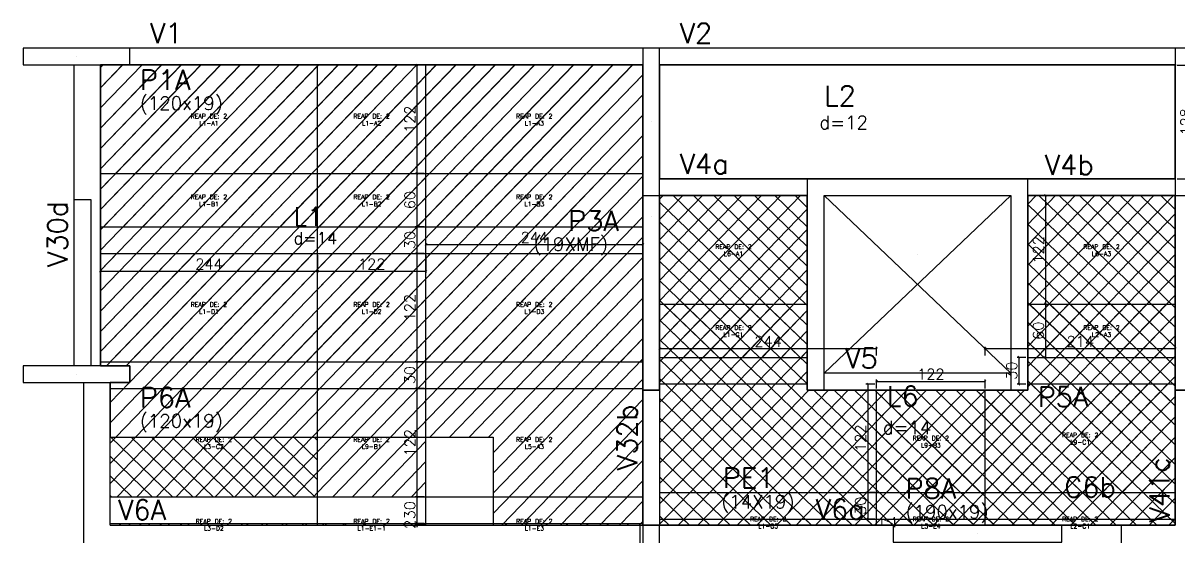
# Model space of a CAD drawing. Extents: x -40810 to 33675, y -2018 to 21213.
# Drawn here: x 17748 to 19049, y 15362 to 15941 of the extents above; entities that cross this region are included whole.
import ezdxf
from ezdxf.enums import TextEntityAlignment as Align

# ---------------------------------------------------------------- set-up
doc = ezdxf.new("R2010")
doc.units = 0
doc.layers.get('0').update_dxf_attribs({"color": 1, "lineweight": 9})
for name, color, linetype in [('1', 5, 'Continuous'), ('10', 7, 'Continuous'), ('12', 3, 'Continuous'), ('13', 7, 'Continuous'), ('19', 5, 'Continuous'), ('242', 3, 'Continuous'), ('3', 2, 'Continuous'), ('30', 15, 'Continuous'), ('4', 2, 'Continuous'), ('8', 5, 'Continuous'), ('9', 3, 'Continuous'), ('NOMENCLATURA', 7, 'Continuous'), ('P-NOTAS', 7, 'Continuous'), ('Painéis', 255, 'Continuous')]:
    doc.layers.add(name, color=color, linetype=linetype)
doc.layers.add('REAPROVEITAMENTO', color=251, linetype='Continuous', lineweight=9)
doc.styles.add('Romans', font='romans.shx', dxfattribs={"height": 12})
doc.styles.get("Standard").update_dxf_attribs({"font": 'romans.shx', "width": 0.8})
doc.styles.add('standart', font='txt.shx')
doc.dimstyles.new('cotas', dxfattribs={"dimtxt": 9, "dimasz": 2, "dimexe": 2, "dimexo": 2, "dimgap": 2, "dimtad": 1, "dimdec": 1, "dimzin": 12, "dimdsep": 46, "dimtxsty": 'Romans', "dimblk": 'OBLIQUE', "dimcen": 9, "dimclrd": 4, "dimclre": 4, "dimclrt": 240, "dimaunit": 1, "dimadec": 8, "dimazin": 3, "dimtfac": 1, "dimtdec": 1, "dimtix": 1, "dimtmove": 0, "dimatfit": 2, "dimldrblk": 'OBLIQUE', "dimfxl": 1, "dimtolj": 1, "dimtzin": 0, "dimlwd": -1, "dimlwe": -1, "dimarcsym": 0})
pattern_1 = [(46, (-222.171, -201.545), (-11.419519, 11.027702), [])]
pattern_2 = [(46, (-222.171, -201.545), (-11.419519, 11.027702), []), (136, (-222.171, -201.545), (-11.027702, -11.419519), [])]

# ---------------------------------------------------------------- blocks, each defined once
blk = doc.blocks.new('_Oblique')
at = {"color": 0, "linetype": 'ByBlock', "lineweight": -2}
blk.add_line((-0.5, -0.5), (0.5, 0.5), dxfattribs=at)
blk = doc.blocks.new('*D3995')
at = {"layer": 'Defpoints', "color": 0, "linetype": 'Continuous', "ltscale": 30, "transparency": 16777216}
for p in [(17834.7, 15682.2), (18078.7, 15682.2), (18078.7, 15662.2)]:
    blk.add_point(p, dxfattribs=at)
at = {"layer": 'P-NOTAS', "color": 4, "linetype": 'Continuous', "ltscale": 30, "transparency": 16777216}
for p, q in [((17834.7, 15680.2), (17834.7, 15660.2)), ((18078.7, 15680.2), (18078.7, 15660.2)), ((17834.7, 15662.2), (18078.7, 15662.2))]:
    blk.add_line(p, q, dxfattribs=at)
at = {"layer": 'P-NOTAS', "color": 4, "linetype": 'Continuous', "ltscale": 30, "transparency": 16777216, "xscale": 2, "yscale": 2, "zscale": 2, "rotation": 180}
blk.add_blockref('_Oblique', (17834.7, 15662.2), dxfattribs=at)
at = {"layer": 'P-NOTAS', "color": 4, "linetype": 'Continuous', "ltscale": 30, "transparency": 16777216, "xscale": 2, "yscale": 2, "zscale": 2}
blk.add_blockref('_Oblique', (18078.7, 15662.2), dxfattribs=at)
at = {"layer": 'P-NOTAS', "color": 240, "linetype": 'Continuous', "ltscale": 30, "transparency": 16777216, "insert": (17956.7, 15670.2), "char_height": 12, "attachment_point": 5, "style": 'Romans'}
blk.add_mtext('\\A1;244', dxfattribs=at)
blk = doc.blocks.new('*D3996')
at = {"layer": 'Defpoints', "color": 0, "linetype": 'Continuous', "ltscale": 30, "transparency": 16777216}
for p in [(18078.7, 15682.2), (18200.7, 15682.2), (18200.7, 15662.2)]:
    blk.add_point(p, dxfattribs=at)
at = {"layer": 'P-NOTAS', "color": 4, "linetype": 'Continuous', "ltscale": 30, "transparency": 16777216}
for p, q in [((18078.7, 15680.2), (18078.7, 15660.2)), ((18200.7, 15680.2), (18200.7, 15660.2)), ((18078.7, 15662.2), (18200.7, 15662.2))]:
    blk.add_line(p, q, dxfattribs=at)
at = {"layer": 'P-NOTAS', "color": 4, "linetype": 'Continuous', "ltscale": 30, "transparency": 16777216, "xscale": 2, "yscale": 2, "zscale": 2, "rotation": 180}
blk.add_blockref('_Oblique', (18078.7, 15662.2), dxfattribs=at)
at = {"layer": 'P-NOTAS', "color": 4, "linetype": 'Continuous', "ltscale": 30, "transparency": 16777216, "xscale": 2, "yscale": 2, "zscale": 2}
blk.add_blockref('_Oblique', (18200.7, 15662.2), dxfattribs=at)
at = {"layer": 'P-NOTAS', "color": 240, "linetype": 'Continuous', "ltscale": 30, "transparency": 16777216, "insert": (18139.7, 15670.2), "char_height": 12, "attachment_point": 5, "style": 'Romans'}
blk.add_mtext('\\A1;122', dxfattribs=at)
blk = doc.blocks.new('*D3997')
at = {"layer": 'Defpoints', "color": 0, "linetype": 'Continuous', "ltscale": 30, "transparency": 16777216}
for p in [(18444.7, 15692.2), (18200.7, 15682.2), (18444.7, 15682.2)]:
    blk.add_point(p, dxfattribs=at)
at = {"layer": 'P-NOTAS', "color": 4, "linetype": 'Continuous', "ltscale": 30, "transparency": 16777216}
for p, q in [((18200.7, 15684.2), (18200.7, 15694.2)), ((18200.7, 15692.2), (18444.7, 15692.2)), ((18444.7, 15684.2), (18444.7, 15694.2))]:
    blk.add_line(p, q, dxfattribs=at)
at = {"layer": 'P-NOTAS', "color": 4, "linetype": 'Continuous', "ltscale": 30, "transparency": 16777216, "xscale": 2, "yscale": 2, "zscale": 2, "rotation": 180}
blk.add_blockref('_Oblique', (18200.7, 15692.2), dxfattribs=at)
at = {"layer": 'P-NOTAS', "color": 4, "linetype": 'Continuous', "ltscale": 30, "transparency": 16777216, "xscale": 2, "yscale": 2, "zscale": 2}
blk.add_blockref('_Oblique', (18444.7, 15692.2), dxfattribs=at)
at = {"layer": 'P-NOTAS', "color": 240, "linetype": 'Continuous', "ltscale": 30, "transparency": 16777216, "insert": (18322.7, 15700.2), "char_height": 12, "attachment_point": 5, "style": 'Romans'}
blk.add_mtext('\\A1;244', dxfattribs=at)
blk = doc.blocks.new('*D3998')
at = {"layer": 'Defpoints', "color": 0, "linetype": 'Continuous', "ltscale": 30, "transparency": 16777216}
for p in [(18200.6, 15894.2), (18190.6, 15772.2), (18200.6, 15772.2)]:
    blk.add_point(p, dxfattribs=at)
at = {"layer": 'P-NOTAS', "color": 4, "linetype": 'Continuous', "ltscale": 30, "transparency": 16777216}
for p, q in [((18198.6, 15894.2), (18188.6, 15894.2)), ((18190.6, 15894.2), (18190.6, 15772.2)), ((18198.6, 15772.2), (18188.6, 15772.2))]:
    blk.add_line(p, q, dxfattribs=at)
at = {"layer": 'P-NOTAS', "color": 4, "linetype": 'Continuous', "ltscale": 30, "transparency": 16777216, "xscale": 2, "yscale": 2, "zscale": 2}
for p, rotation in [((18190.6, 15894.2), 90), ((18190.6, 15772.2), 270)]:
    blk.add_blockref('_Oblique', p, dxfattribs=dict(at, rotation=rotation))
at = {"layer": 'P-NOTAS', "color": 240, "linetype": 'Continuous', "ltscale": 30, "transparency": 16777216, "insert": (18182.6, 15833.2), "char_height": 12, "attachment_point": 5, "rotation": 90, "style": 'Romans'}
blk.add_mtext('\\A1;122', dxfattribs=at)
blk = doc.blocks.new('*D3999')
at = {"layer": 'Defpoints', "color": 0, "linetype": 'Continuous', "ltscale": 30, "transparency": 16777216}
for p in [(18200.6, 15772.2), (18190.6, 15712.2), (18200.6, 15712.2)]:
    blk.add_point(p, dxfattribs=at)
at = {"layer": 'P-NOTAS', "color": 4, "linetype": 'Continuous', "ltscale": 30, "transparency": 16777216}
for p, q in [((18198.6, 15772.2), (18188.6, 15772.2)), ((18190.6, 15772.2), (18190.6, 15712.2)), ((18198.6, 15712.2), (18188.6, 15712.2))]:
    blk.add_line(p, q, dxfattribs=at)
at = {"layer": 'P-NOTAS', "color": 4, "linetype": 'Continuous', "ltscale": 30, "transparency": 16777216, "xscale": 2, "yscale": 2, "zscale": 2}
for p, rotation in [((18190.6, 15772.2), 90), ((18190.6, 15712.2), 270)]:
    blk.add_blockref('_Oblique', p, dxfattribs=dict(at, rotation=rotation))
at = {"layer": 'P-NOTAS', "color": 240, "linetype": 'Continuous', "ltscale": 30, "transparency": 16777216, "insert": (18182.6, 15742.2), "char_height": 12, "attachment_point": 5, "rotation": 90, "style": 'Romans'}
blk.add_mtext('\\A1;60', dxfattribs=at)
blk = doc.blocks.new('*D4000')
at = {"layer": 'Defpoints', "color": 0, "linetype": 'Continuous', "ltscale": 30, "transparency": 16777216}
for p in [(18200.6, 15712.2), (18190.6, 15682.2), (18200.6, 15682.2)]:
    blk.add_point(p, dxfattribs=at)
at = {"layer": 'P-NOTAS', "color": 4, "linetype": 'Continuous', "ltscale": 30, "transparency": 16777216}
for p, q in [((18198.6, 15712.2), (18188.6, 15712.2)), ((18190.6, 15712.2), (18190.6, 15682.2)), ((18198.6, 15682.2), (18188.6, 15682.2))]:
    blk.add_line(p, q, dxfattribs=at)
at = {"layer": 'P-NOTAS', "color": 4, "linetype": 'Continuous', "ltscale": 30, "transparency": 16777216, "xscale": 2, "yscale": 2, "zscale": 2}
for p, rotation in [((18190.6, 15712.2), 90), ((18190.6, 15682.2), 270)]:
    blk.add_blockref('_Oblique', p, dxfattribs=dict(at, rotation=rotation))
at = {"layer": 'P-NOTAS', "color": 240, "linetype": 'Continuous', "ltscale": 30, "transparency": 16777216, "insert": (18182.6, 15697.2), "char_height": 12, "attachment_point": 5, "rotation": 90, "style": 'Romans'}
blk.add_mtext('\\A1;30', dxfattribs=at)
blk = doc.blocks.new('*D4001')
at = {"layer": 'Defpoints', "color": 0, "linetype": 'Continuous', "ltscale": 30, "transparency": 16777216}
for p in [(18200.6, 15682.2), (18190.6, 15560.2), (18200.6, 15560.2)]:
    blk.add_point(p, dxfattribs=at)
at = {"layer": 'P-NOTAS', "color": 4, "linetype": 'Continuous', "ltscale": 30, "transparency": 16777216}
for p, q in [((18198.6, 15682.2), (18188.6, 15682.2)), ((18190.6, 15682.2), (18190.6, 15560.2)), ((18198.6, 15560.2), (18188.6, 15560.2))]:
    blk.add_line(p, q, dxfattribs=at)
at = {"layer": 'P-NOTAS', "color": 4, "linetype": 'Continuous', "ltscale": 30, "transparency": 16777216, "xscale": 2, "yscale": 2, "zscale": 2}
for p, rotation in [((18190.6, 15682.2), 90), ((18190.6, 15560.2), 270)]:
    blk.add_blockref('_Oblique', p, dxfattribs=dict(at, rotation=rotation))
at = {"layer": 'P-NOTAS', "color": 240, "linetype": 'Continuous', "ltscale": 30, "transparency": 16777216, "insert": (18182.6, 15621.2), "char_height": 12, "attachment_point": 5, "rotation": 90, "style": 'Romans'}
blk.add_mtext('\\A1;122', dxfattribs=at)
blk = doc.blocks.new('*D4002')
at = {"layer": 'Defpoints', "color": 0, "linetype": 'Continuous', "ltscale": 30, "transparency": 16777216}
for p in [(18200.6, 15560.2), (18190.6, 15530.2), (18200.6, 15530.2)]:
    blk.add_point(p, dxfattribs=at)
at = {"layer": 'P-NOTAS', "color": 4, "linetype": 'Continuous', "ltscale": 30, "transparency": 16777216}
for p, q in [((18198.6, 15560.2), (18188.6, 15560.2)), ((18190.6, 15560.2), (18190.6, 15530.2)), ((18198.6, 15530.2), (18188.6, 15530.2))]:
    blk.add_line(p, q, dxfattribs=at)
at = {"layer": 'P-NOTAS', "color": 4, "linetype": 'Continuous', "ltscale": 30, "transparency": 16777216, "xscale": 2, "yscale": 2, "zscale": 2}
for p, rotation in [((18190.6, 15560.2), 90), ((18190.6, 15530.2), 270)]:
    blk.add_blockref('_Oblique', p, dxfattribs=dict(at, rotation=rotation))
at = {"layer": 'P-NOTAS', "color": 240, "linetype": 'Continuous', "ltscale": 30, "transparency": 16777216, "insert": (18182.6, 15545.2), "char_height": 12, "attachment_point": 5, "rotation": 90, "style": 'Romans'}
blk.add_mtext('\\A1;30', dxfattribs=at)
blk = doc.blocks.new('*D4003')
at = {"layer": 'Defpoints', "color": 0, "linetype": 'Continuous', "ltscale": 30, "transparency": 16777216}
for p in [(18200.6, 15530.2), (18190.6, 15408.2), (18200.6, 15408.2)]:
    blk.add_point(p, dxfattribs=at)
at = {"layer": 'P-NOTAS', "color": 4, "linetype": 'Continuous', "ltscale": 30, "transparency": 16777216}
for p, q in [((18198.6, 15530.2), (18188.6, 15530.2)), ((18190.6, 15530.2), (18190.6, 15408.2)), ((18198.6, 15408.2), (18188.6, 15408.2))]:
    blk.add_line(p, q, dxfattribs=at)
at = {"layer": 'P-NOTAS', "color": 4, "linetype": 'Continuous', "ltscale": 30, "transparency": 16777216, "xscale": 2, "yscale": 2, "zscale": 2}
for p, rotation in [((18190.6, 15530.2), 90), ((18190.6, 15408.2), 270)]:
    blk.add_blockref('_Oblique', p, dxfattribs=dict(at, rotation=rotation))
at = {"layer": 'P-NOTAS', "color": 240, "linetype": 'Continuous', "ltscale": 30, "transparency": 16777216, "insert": (18182.6, 15469.2), "char_height": 12, "attachment_point": 5, "rotation": 90, "style": 'Romans'}
blk.add_mtext('\\A1;122', dxfattribs=at)
blk = doc.blocks.new('*D4004')
at = {"layer": 'Defpoints', "color": 0, "linetype": 'Continuous', "ltscale": 30, "transparency": 16777216}
for p in [(18200.6, 15408.2), (18190.6, 15378.2), (18200.6, 15378.2)]:
    blk.add_point(p, dxfattribs=at)
at = {"layer": 'P-NOTAS', "color": 4, "linetype": 'Continuous', "ltscale": 30, "transparency": 16777216}
for p, q in [((18198.6, 15408.2), (18188.6, 15408.2)), ((18190.6, 15408.2), (18190.6, 15378.2)), ((18198.6, 15378.2), (18188.6, 15378.2))]:
    blk.add_line(p, q, dxfattribs=at)
at = {"layer": 'P-NOTAS', "color": 4, "linetype": 'Continuous', "ltscale": 30, "transparency": 16777216, "xscale": 2, "yscale": 2, "zscale": 2}
for p, rotation in [((18190.6, 15408.2), 90), ((18190.6, 15378.2), 270)]:
    blk.add_blockref('_Oblique', p, dxfattribs=dict(at, rotation=rotation))
at = {"layer": 'P-NOTAS', "color": 240, "linetype": 'Continuous', "ltscale": 30, "transparency": 16777216, "insert": (18182.6, 15393.2), "char_height": 12, "attachment_point": 5, "rotation": 90, "style": 'Romans'}
blk.add_mtext('\\A1;30', dxfattribs=at)
blk = doc.blocks.new('*D4005')
at = {"layer": 'Defpoints', "color": 0, "linetype": 'Continuous', "ltscale": 30, "transparency": 16777216}
for p in [(18190.6, 15376.2), (18200.6, 15378.2), (18200.6, 15376.2)]:
    blk.add_point(p, dxfattribs=at)
at = {"layer": 'P-NOTAS', "color": 4, "linetype": 'Continuous', "ltscale": 30, "transparency": 16777216}
for p, q in [((18190.6, 15378.2), (18190.6, 15380.2)), ((18198.6, 15378.2), (18188.6, 15378.2)), ((18198.6, 15376.2), (18188.6, 15376.2)), ((18190.6, 15378.2), (18190.6, 15376.2)), ((18190.6, 15376.2), (18190.6, 15374.2))]:
    blk.add_line(p, q, dxfattribs=at)
at = {"layer": 'P-NOTAS', "color": 4, "linetype": 'Continuous', "ltscale": 30, "transparency": 16777216, "xscale": 2, "yscale": 2, "zscale": 2}
for p, rotation in [((18190.6, 15378.2), 270), ((18190.6, 15376.2), 90)]:
    blk.add_blockref('_Oblique', p, dxfattribs=dict(at, rotation=rotation))
at = {"layer": 'P-NOTAS', "color": 240, "linetype": 'Continuous', "ltscale": 30, "transparency": 16777216, "insert": (18182.6, 15377.2), "char_height": 12, "attachment_point": 5, "rotation": 90, "style": 'Romans'}
blk.add_mtext('\\A1;2', dxfattribs=at)
blk = doc.blocks.new('*D4006')
at = {"layer": 'Defpoints', "color": 0, "linetype": 'Continuous', "ltscale": 30, "transparency": 16777216}
for p in [(19043.6, 15894.2), (19043.6, 15766.2), (19063.6, 15766.2)]:
    blk.add_point(p, dxfattribs=at)
at = {"layer": 'P-NOTAS', "color": 4, "linetype": 'Continuous', "ltscale": 30, "transparency": 16777216}
for p, q in [((19045.6, 15894.2), (19065.6, 15894.2)), ((19063.6, 15894.2), (19063.6, 15766.2)), ((19045.6, 15766.2), (19065.6, 15766.2))]:
    blk.add_line(p, q, dxfattribs=at)
at = {"layer": 'P-NOTAS', "color": 4, "linetype": 'Continuous', "ltscale": 30, "transparency": 16777216, "xscale": 2, "yscale": 2, "zscale": 2}
for p, rotation in [((19063.6, 15894.2), 90), ((19063.6, 15766.2), 270)]:
    blk.add_blockref('_Oblique', p, dxfattribs=dict(at, rotation=rotation))
at = {"layer": 'P-NOTAS', "color": 240, "linetype": 'Continuous', "ltscale": 30, "transparency": 16777216, "insert": (19055.6, 15830.2), "char_height": 12, "attachment_point": 5, "rotation": 90, "style": 'Romans'}
blk.add_mtext('\\A1;128', dxfattribs=at)
blk = doc.blocks.new('*D4007')
at = {"layer": 'Defpoints', "color": 0, "linetype": 'Continuous', "ltscale": 30, "transparency": 16777216}
for p in [(18707.7, 15575.2), (18463.7, 15565.2), (18707.7, 15565.2)]:
    blk.add_point(p, dxfattribs=at)
at = {"layer": 'P-NOTAS', "color": 4, "linetype": 'Continuous', "ltscale": 30, "transparency": 16777216}
for p, q in [((18463.7, 15567.2), (18463.7, 15577.2)), ((18463.7, 15575.2), (18707.7, 15575.2)), ((18707.7, 15567.2), (18707.7, 15577.2))]:
    blk.add_line(p, q, dxfattribs=at)
at = {"layer": 'P-NOTAS', "color": 4, "linetype": 'Continuous', "ltscale": 30, "transparency": 16777216, "xscale": 2, "yscale": 2, "zscale": 2, "rotation": 180}
blk.add_blockref('_Oblique', (18463.7, 15575.2), dxfattribs=at)
at = {"layer": 'P-NOTAS', "color": 4, "linetype": 'Continuous', "ltscale": 30, "transparency": 16777216, "xscale": 2, "yscale": 2, "zscale": 2}
blk.add_blockref('_Oblique', (18707.7, 15575.2), dxfattribs=at)
at = {"layer": 'P-NOTAS', "color": 240, "linetype": 'Continuous', "ltscale": 30, "transparency": 16777216, "insert": (18585.7, 15583.2), "char_height": 12, "attachment_point": 5, "style": 'Romans'}
blk.add_mtext('\\A1;244', dxfattribs=at)
blk = doc.blocks.new('*D4008')
at = {"layer": 'Defpoints', "color": 0, "linetype": 'Continuous', "ltscale": 30, "transparency": 16777216}
for p in [(18829.7, 15538.2), (18707.7, 15528.2), (18829.7, 15528.2)]:
    blk.add_point(p, dxfattribs=at)
at = {"layer": 'P-NOTAS', "color": 4, "linetype": 'Continuous', "ltscale": 30, "transparency": 16777216}
for p, q in [((18707.7, 15530.2), (18707.7, 15540.2)), ((18707.7, 15538.2), (18829.7, 15538.2)), ((18829.7, 15530.2), (18829.7, 15540.2))]:
    blk.add_line(p, q, dxfattribs=at)
at = {"layer": 'P-NOTAS', "color": 4, "linetype": 'Continuous', "ltscale": 30, "transparency": 16777216, "xscale": 2, "yscale": 2, "zscale": 2, "rotation": 180}
blk.add_blockref('_Oblique', (18707.7, 15538.2), dxfattribs=at)
at = {"layer": 'P-NOTAS', "color": 4, "linetype": 'Continuous', "ltscale": 30, "transparency": 16777216, "xscale": 2, "yscale": 2, "zscale": 2}
blk.add_blockref('_Oblique', (18829.7, 15538.2), dxfattribs=at)
at = {"layer": 'P-NOTAS', "color": 240, "linetype": 'Continuous', "ltscale": 30, "transparency": 16777216, "insert": (18768.7, 15546.2), "char_height": 12, "attachment_point": 5, "style": 'Romans'}
blk.add_mtext('\\A1;122', dxfattribs=at)
blk = doc.blocks.new('*D4009')
at = {"layer": 'Defpoints', "color": 0, "linetype": 'Continuous', "ltscale": 30, "transparency": 16777216}
for p in [(19043.7, 15575.2), (18829.7, 15565.2), (19043.7, 15565.2)]:
    blk.add_point(p, dxfattribs=at)
at = {"layer": 'P-NOTAS', "color": 4, "linetype": 'Continuous', "ltscale": 30, "transparency": 16777216}
for p, q in [((18829.7, 15567.2), (18829.7, 15577.2)), ((18829.7, 15575.2), (19043.7, 15575.2)), ((19043.7, 15567.2), (19043.7, 15577.2))]:
    blk.add_line(p, q, dxfattribs=at)
at = {"layer": 'P-NOTAS', "color": 4, "linetype": 'Continuous', "ltscale": 30, "transparency": 16777216, "xscale": 2, "yscale": 2, "zscale": 2, "rotation": 180}
blk.add_blockref('_Oblique', (18829.7, 15575.2), dxfattribs=at)
at = {"layer": 'P-NOTAS', "color": 4, "linetype": 'Continuous', "ltscale": 30, "transparency": 16777216, "xscale": 2, "yscale": 2, "zscale": 2}
blk.add_blockref('_Oblique', (19043.7, 15575.2), dxfattribs=at)
at = {"layer": 'P-NOTAS', "color": 240, "linetype": 'Continuous', "ltscale": 30, "transparency": 16777216, "insert": (18936.7, 15583.2), "char_height": 12, "attachment_point": 5, "style": 'Romans'}
blk.add_mtext('\\A1;214', dxfattribs=at)
blk = doc.blocks.new('*D4010')
at = {"layer": 'Defpoints', "color": 0, "linetype": 'Continuous', "ltscale": 30, "transparency": 16777216}
for p in [(18877.6, 15747.2), (18877.6, 15625.2), (18897.6, 15625.2)]:
    blk.add_point(p, dxfattribs=at)
at = {"layer": 'P-NOTAS', "color": 4, "linetype": 'Continuous', "ltscale": 30, "transparency": 16777216}
for p, q in [((18879.6, 15747.2), (18899.6, 15747.2)), ((18897.6, 15747.2), (18897.6, 15625.2)), ((18879.6, 15625.2), (18899.6, 15625.2))]:
    blk.add_line(p, q, dxfattribs=at)
at = {"layer": 'P-NOTAS', "color": 4, "linetype": 'Continuous', "ltscale": 30, "transparency": 16777216, "xscale": 2, "yscale": 2, "zscale": 2}
for p, rotation in [((18897.6, 15747.2), 90), ((18897.6, 15625.2), 270)]:
    blk.add_blockref('_Oblique', p, dxfattribs=dict(at, rotation=rotation))
at = {"layer": 'P-NOTAS', "color": 240, "linetype": 'Continuous', "ltscale": 30, "transparency": 16777216, "insert": (18889.6, 15686.2), "char_height": 12, "attachment_point": 5, "rotation": 90, "style": 'Romans'}
blk.add_mtext('\\A1;122', dxfattribs=at)
blk = doc.blocks.new('*D4011')
at = {"layer": 'Defpoints', "color": 0, "linetype": 'Continuous', "ltscale": 30, "transparency": 16777216}
for p in [(18877.6, 15625.2), (18877.6, 15565.2), (18897.6, 15565.2)]:
    blk.add_point(p, dxfattribs=at)
at = {"layer": 'P-NOTAS', "color": 4, "linetype": 'Continuous', "ltscale": 30, "transparency": 16777216}
for p, q in [((18879.6, 15625.2), (18899.6, 15625.2)), ((18897.6, 15625.2), (18897.6, 15565.2)), ((18879.6, 15565.2), (18899.6, 15565.2))]:
    blk.add_line(p, q, dxfattribs=at)
at = {"layer": 'P-NOTAS', "color": 4, "linetype": 'Continuous', "ltscale": 30, "transparency": 16777216, "xscale": 2, "yscale": 2, "zscale": 2}
for p, rotation in [((18897.6, 15625.2), 90), ((18897.6, 15565.2), 270)]:
    blk.add_blockref('_Oblique', p, dxfattribs=dict(at, rotation=rotation))
at = {"layer": 'P-NOTAS', "color": 240, "linetype": 'Continuous', "ltscale": 30, "transparency": 16777216, "insert": (18889.6, 15595.2), "char_height": 12, "attachment_point": 5, "rotation": 90, "style": 'Romans'}
blk.add_mtext('\\A1;60', dxfattribs=at)
blk = doc.blocks.new('*D4012')
at = {"layer": 'Defpoints', "color": 0, "linetype": 'Continuous', "ltscale": 30, "transparency": 16777216}
for p in [(18877.6, 15565.2), (18867.6, 15535.2), (18877.6, 15535.2)]:
    blk.add_point(p, dxfattribs=at)
at = {"layer": 'P-NOTAS', "color": 4, "linetype": 'Continuous', "ltscale": 30, "transparency": 16777216}
for p, q in [((18875.6, 15565.2), (18865.6, 15565.2)), ((18867.6, 15565.2), (18867.6, 15535.2)), ((18875.6, 15535.2), (18865.6, 15535.2))]:
    blk.add_line(p, q, dxfattribs=at)
at = {"layer": 'P-NOTAS', "color": 4, "linetype": 'Continuous', "ltscale": 30, "transparency": 16777216, "xscale": 2, "yscale": 2, "zscale": 2}
for p, rotation in [((18867.6, 15565.2), 90), ((18867.6, 15535.2), 270)]:
    blk.add_blockref('_Oblique', p, dxfattribs=dict(at, rotation=rotation))
at = {"layer": 'P-NOTAS', "color": 240, "linetype": 'Continuous', "ltscale": 30, "transparency": 16777216, "insert": (18859.6, 15550.2), "char_height": 12, "attachment_point": 5, "rotation": 90, "style": 'Romans'}
blk.add_mtext('\\A1;30', dxfattribs=at)
blk = doc.blocks.new('*D4013')
at = {"layer": 'Defpoints', "color": 0, "linetype": 'Continuous', "ltscale": 30, "transparency": 16777216}
for p in [(18707.6, 15535.2), (18697.6, 15413.2), (18707.6, 15413.2)]:
    blk.add_point(p, dxfattribs=at)
at = {"layer": 'P-NOTAS', "color": 4, "linetype": 'Continuous', "ltscale": 30, "transparency": 16777216}
for p, q in [((18705.6, 15535.2), (18695.6, 15535.2)), ((18697.6, 15535.2), (18697.6, 15413.2)), ((18705.6, 15413.2), (18695.6, 15413.2))]:
    blk.add_line(p, q, dxfattribs=at)
at = {"layer": 'P-NOTAS', "color": 4, "linetype": 'Continuous', "ltscale": 30, "transparency": 16777216, "xscale": 2, "yscale": 2, "zscale": 2}
for p, rotation in [((18697.6, 15535.2), 90), ((18697.6, 15413.2), 270)]:
    blk.add_blockref('_Oblique', p, dxfattribs=dict(at, rotation=rotation))
at = {"layer": 'P-NOTAS', "color": 240, "linetype": 'Continuous', "ltscale": 30, "transparency": 16777216, "insert": (18689.6, 15474.2), "char_height": 12, "attachment_point": 5, "rotation": 90, "style": 'Romans'}
blk.add_mtext('\\A1;122', dxfattribs=at)
blk = doc.blocks.new('*D4014')
at = {"layer": 'Defpoints', "color": 0, "linetype": 'Continuous', "ltscale": 30, "transparency": 16777216}
for p in [(18707.6, 15413.2), (18697.6, 15383.2), (18707.6, 15383.2)]:
    blk.add_point(p, dxfattribs=at)
at = {"layer": 'P-NOTAS', "color": 4, "linetype": 'Continuous', "ltscale": 30, "transparency": 16777216}
for p, q in [((18705.6, 15413.2), (18695.6, 15413.2)), ((18697.6, 15413.2), (18697.6, 15383.2)), ((18705.6, 15383.2), (18695.6, 15383.2))]:
    blk.add_line(p, q, dxfattribs=at)
at = {"layer": 'P-NOTAS', "color": 4, "linetype": 'Continuous', "ltscale": 30, "transparency": 16777216, "xscale": 2, "yscale": 2, "zscale": 2}
for p, rotation in [((18697.6, 15413.2), 90), ((18697.6, 15383.2), 270)]:
    blk.add_blockref('_Oblique', p, dxfattribs=dict(at, rotation=rotation))
at = {"layer": 'P-NOTAS', "color": 240, "linetype": 'Continuous', "ltscale": 30, "transparency": 16777216, "insert": (18689.6, 15398.2), "char_height": 12, "attachment_point": 5, "rotation": 90, "style": 'Romans'}
blk.add_mtext('\\A1;30', dxfattribs=at)
blk = doc.blocks.new('*D4015')
at = {"layer": 'Defpoints', "color": 0, "linetype": 'Continuous', "ltscale": 30, "transparency": 16777216}
for p in [(18707.6, 15383.2), (18707.6, 15376.2), (18727.6, 15376.2)]:
    blk.add_point(p, dxfattribs=at)
at = {"layer": 'P-NOTAS', "color": 4, "linetype": 'Continuous', "ltscale": 30, "transparency": 16777216}
for p, q in [((18709.6, 15383.2), (18729.6, 15383.2)), ((18727.6, 15383.2), (18727.6, 15385.2)), ((18727.6, 15383.2), (18727.6, 15376.2)), ((18709.6, 15376.2), (18729.6, 15376.2)), ((18727.6, 15376.2), (18727.6, 15374.2))]:
    blk.add_line(p, q, dxfattribs=at)
at = {"layer": 'P-NOTAS', "color": 4, "linetype": 'Continuous', "ltscale": 30, "transparency": 16777216, "xscale": 2, "yscale": 2, "zscale": 2}
for p, rotation in [((18727.6, 15383.2), 270), ((18727.6, 15376.2), 90)]:
    blk.add_blockref('_Oblique', p, dxfattribs=dict(at, rotation=rotation))
at = {"layer": 'P-NOTAS', "color": 240, "linetype": 'Continuous', "ltscale": 30, "transparency": 16777216, "insert": (18719.6, 15379.7), "char_height": 12, "attachment_point": 5, "rotation": 90, "style": 'Romans'}
blk.add_mtext('\\A1;7', dxfattribs=at)

msp = doc.modelspace()

# ---------------------------------------------------------------- hatches: boundary and pattern name
at = {"layer": 'REAPROVEITAMENTO', "linetype": 'Continuous', "ltscale": 30, "true_color": 0xf8d731, "transparency": 33554687}
h = msp.add_hatch(dxfattribs=at)
h.set_pattern_fill('ANSI31', color=40, scale=5, angle=1)
h.set_pattern_definition(pattern_1)
h.paths.add_polyline_path([(18078.652, 15894.224), (17867.652, 15894.224), (17834.623, 15894.224), (17834.623, 15772.224), (18078.652, 15772.224)])
h.paths.add_polyline_path([(17876.016, 15832.93), (17985.301, 15832.93), (17985.301, 15867.216), (17876.016, 15867.216)], flags=24)
h.paths.add_polyline_path([(17877.533, 15860.519), (17946.641, 15860.519), (17946.641, 15894.269), (17877.533, 15894.269)], flags=9)
h = msp.add_hatch(dxfattribs=at)
h.set_pattern_fill('ANSI31', color=40, scale=5, angle=1)
h.set_pattern_definition(pattern_1)
h.paths.add_polyline_path([(18444.623, 15528.269), (18444.623, 15747.269), (18444.623, 15894.269), (17867.623, 15894.269), (17834.623, 15894.269), (17834.623, 15555.769), (17867.623, 15555.769), (17867.623, 15536.769), (17845.623, 15536.769), (17845.623, 15475.282), (18276.501, 15475.282), (18276.501, 15376.269), (18441.623, 15376.269), (18444.623, 15376.269)])
h.paths.add_polyline_path([(18318.958, 15674.444), (18417.529, 15674.444), (18417.529, 15708.73), (18318.958, 15708.73)], flags=24)
h.paths.add_polyline_path([(17876.016, 15475.43), (17985.301, 15475.43), (17985.301, 15509.716), (17876.016, 15509.716)], flags=24)
h.paths.add_polyline_path([(17877.533, 15503.019), (17946.641, 15503.019), (17946.641, 15536.769), (17877.533, 15536.769)], flags=24)
h.paths.add_polyline_path([(17876.016, 15832.93), (17985.301, 15832.93), (17985.301, 15867.216), (17876.016, 15867.216)], flags=24)
h.paths.add_polyline_path([(17877.533, 15860.519), (17946.641, 15860.519), (17946.641, 15894.269), (17877.533, 15894.269)], flags=9)
h.paths.add_polyline_path([(18359.439, 15702.098), (18428.546, 15702.098), (18428.546, 15735.848), (18359.439, 15735.848)], flags=24)
h.paths.add_polyline_path([(18050.282, 15689.128), (18108.461, 15689.128), (18108.461, 15709.378), (18050.282, 15709.378)], flags=24)
h.paths.add_polyline_path([(18050.478, 15708.148), (18084.978, 15708.148), (18084.978, 15739.648), (18050.478, 15739.648)], flags=24)
h.paths.add_polyline_path([(18443.977, 15433.615), (18443.977, 15523.08), (18410.227, 15523.08), (18410.227, 15433.615)], flags=24)
h = msp.add_hatch(dxfattribs=at)
h.set_pattern_fill('ANSI31', color=40, scale=5, angle=1)
h.set_pattern_definition(pattern_1)
h.paths.add_polyline_path([(18200.652, 15894.224), (18078.652, 15894.224), (18078.652, 15772.224), (18200.652, 15772.224)])
h = msp.add_hatch(dxfattribs=at)
h.set_pattern_fill('ANSI31', color=40, scale=5, angle=1)
h.set_pattern_definition(pattern_1)
h.paths.add_polyline_path([(18444.623, 15894.224), (18200.652, 15894.224), (18200.652, 15772.224), (18444.623, 15772.224)])
h = msp.add_hatch(dxfattribs=at)
h.set_pattern_fill('ANSI31', color=40, scale=5, angle=1)
h.set_pattern_definition(pattern_1)
h.paths.add_polyline_path([(18078.652, 15772.224), (17834.623, 15772.224), (17834.623, 15712.224), (18078.652, 15712.224)])
h = msp.add_hatch(dxfattribs=at)
h.set_pattern_fill('ANSI31', color=40, scale=5, angle=1)
h.set_pattern_definition(pattern_1)
h.paths.add_polyline_path([(18200.652, 15772.224), (18078.652, 15772.224), (18078.652, 15712.224), (18200.652, 15712.224)])
h.paths.add_polyline_path([(18050.478, 15708.148), (18084.978, 15708.148), (18084.978, 15739.648), (18050.478, 15739.648)], flags=9)
h = msp.add_hatch(dxfattribs=at)
h.set_pattern_fill('ANSI31', color=40, scale=5, angle=1)
h.set_pattern_definition(pattern_1)
h.paths.add_polyline_path([(18444.623, 15747.269), (18444.623, 15772.224), (18200.652, 15772.224), (18200.652, 15712.224), (18444.623, 15712.224)])
h = msp.add_hatch(dxfattribs=at)
h.set_pattern_fill('ANSI37', color=40, scale=5, angle=1)
h.set_pattern_definition(pattern_2)
h.paths.add_polyline_path([(18629.623, 15747.269), (18463.623, 15747.269), (18463.623, 15528.269), (18463.623, 15376.269), (18525.122, 15376.269), (18726.123, 15376.269), (18916.123, 15376.269), (19043.623, 15376.269), (19043.623, 15528.269), (19043.623, 15747.269), (18877.623, 15747.269), (18877.623, 15528.269), (18858.623, 15528.269), (18648.623, 15528.269), (18629.623, 15528.269)])
h.paths.add_polyline_path([(18533.364, 15412.808), (18594.971, 15412.808), (18594.971, 15446.558), (18533.364, 15446.558)], flags=24)
h.paths.add_polyline_path([(18530.01, 15384.544), (18627.153, 15384.544), (18627.153, 15418.83), (18530.01, 15418.83)], flags=24)
h.paths.add_polyline_path([(18887.533, 15503.734), (18956.641, 15503.734), (18956.641, 15537.484), (18887.533, 15537.484)], flags=24)
h.paths.add_polyline_path([(18737.324, 15373.147), (18846.609, 15373.147), (18846.609, 15407.433), (18737.324, 15407.433)], flags=9)
h.paths.add_polyline_path([(18738.842, 15400.736), (18807.949, 15400.736), (18807.949, 15434.486), (18738.842, 15434.486)], flags=24)
h.paths.add_polyline_path([(18712.939, 15475.01), (18777.582, 15475.01), (18777.582, 15497.51), (18712.939, 15497.51)], flags=24)
h.paths.add_polyline_path([(18717.857, 15504.561), (18761.25, 15504.561), (18761.25, 15538.311), (18717.857, 15538.311)], flags=24)
h.paths.add_polyline_path([(19042.617, 15374.846), (19042.617, 15463.239), (19008.867, 15463.239), (19008.867, 15374.846)], flags=9)
h.paths.add_polyline_path([(18916.405, 15402.391), (18985.512, 15402.391), (18985.512, 15436.141), (18916.405, 15436.141)], flags=24)
h.paths.add_polyline_path([(18634.457, 15377.38), (18701.422, 15377.38), (18701.422, 15411.13), (18634.457, 15411.13)], flags=24)
h = msp.add_hatch(dxfattribs=at)
h.set_pattern_fill('ANSI37', color=40, scale=5, angle=1)
h.set_pattern_definition(pattern_2)
h.paths.add_polyline_path([(19043.623, 15747.269), (18877.623, 15747.269), (18877.623, 15528.269), (18858.623, 15528.269), (18648.623, 15528.269), (18629.623, 15528.269), (18629.623, 15747.269), (18463.623, 15747.269), (18463.623, 15528.269), (18463.623, 15376.269), (18525.122, 15376.269), (18726.123, 15376.269), (18916.123, 15376.269), (19043.623, 15376.269), (19043.623, 15528.269)])
h.paths.add_polyline_path([(18533.364, 15412.808), (18594.971, 15412.808), (18594.971, 15446.558), (18533.364, 15446.558)], flags=24)
h.paths.add_polyline_path([(18530.01, 15384.544), (18627.153, 15384.544), (18627.153, 15418.83), (18530.01, 15418.83)], flags=24)
h.paths.add_polyline_path([(18887.533, 15503.734), (18956.641, 15503.734), (18956.641, 15537.484), (18887.533, 15537.484)], flags=24)
h.paths.add_polyline_path([(18737.324, 15373.147), (18846.609, 15373.147), (18846.609, 15407.433), (18737.324, 15407.433)], flags=9)
h.paths.add_polyline_path([(18738.842, 15400.736), (18807.949, 15400.736), (18807.949, 15434.486), (18738.842, 15434.486)], flags=24)
h.paths.add_polyline_path([(18712.939, 15475.01), (18777.582, 15475.01), (18777.582, 15497.51), (18712.939, 15497.51)], flags=24)
h.paths.add_polyline_path([(18717.857, 15504.561), (18761.25, 15504.561), (18761.25, 15538.311), (18717.857, 15538.311)], flags=24)
h.paths.add_polyline_path([(19042.617, 15374.846), (19042.617, 15463.239), (19008.867, 15463.239), (19008.867, 15374.846)], flags=9)
h.paths.add_polyline_path([(18916.405, 15402.391), (18985.512, 15402.391), (18985.512, 15436.141), (18916.405, 15436.141)], flags=24)
h.paths.add_polyline_path([(18634.457, 15377.38), (18701.422, 15377.38), (18701.422, 15411.13), (18634.457, 15411.13)], flags=24)
h = msp.add_hatch(dxfattribs=at)
h.set_pattern_fill('ANSI31', color=40, scale=5, angle=1)
h.set_pattern_definition(pattern_1)
h.paths.add_polyline_path([(18444.623, 15682.224), (18200.652, 15682.224), (18200.652, 15560.224), (18444.623, 15560.224)])
h.paths.add_polyline_path([(18318.958, 15674.444), (18417.529, 15674.444), (18417.529, 15708.73), (18318.958, 15708.73)], flags=9)
h = msp.add_hatch(dxfattribs=at)
h.set_pattern_fill('ANSI31', color=40, scale=5, angle=1)
h.set_pattern_definition(pattern_1)
h.paths.add_polyline_path([(18078.652, 15682.224), (17834.623, 15682.224), (17834.623, 15560.224), (18078.652, 15560.224)])
h = msp.add_hatch(dxfattribs=at)
h.set_pattern_fill('ANSI31', color=40, scale=5, angle=1)
h.set_pattern_definition(pattern_1)
h.paths.add_polyline_path([(18200.652, 15682.224), (18078.652, 15682.224), (18078.652, 15560.224), (18200.652, 15560.224)])
h = msp.add_hatch(dxfattribs=at)
h.set_pattern_fill('ANSI37', color=40, scale=5, angle=1)
h.set_pattern_definition(pattern_2)
h.paths.add_polyline_path([(18629.623, 15625.224), (18463.623, 15625.224), (18463.623, 15565.224), (18629.623, 15565.224)])
h = msp.add_hatch(dxfattribs=at)
h.set_pattern_fill('ANSI37', color=40, scale=5, angle=1)
h.set_pattern_definition(pattern_2)
h.paths.add_polyline_path([(19043.623, 15625.224), (18877.623, 15625.224), (18877.623, 15565.224), (19043.623, 15565.224)])
h = msp.add_hatch(dxfattribs=at)
h.set_pattern_fill('ANSI37', color=40, scale=5, angle=1)
h.set_pattern_definition(pattern_2)
h.paths.add_polyline_path([(19043.623, 15528.269), (19043.623, 15535.224), (18877.623, 15535.224), (18877.623, 15528.269), (18858.623, 15528.269), (18829.652, 15528.269), (18829.652, 15413.224), (19043.623, 15413.224)])
h.paths.add_polyline_path([(18887.533, 15503.734), (18956.641, 15503.734), (18956.641, 15537.484), (18887.533, 15537.484)], flags=9)
h.paths.add_polyline_path([(19042.617, 15374.846), (19042.617, 15463.239), (19008.867, 15463.239), (19008.867, 15374.846)], flags=9)
h.paths.add_polyline_path([(18916.405, 15402.391), (18985.512, 15402.391), (18985.512, 15436.141), (18916.405, 15436.141)], flags=9)
h = msp.add_hatch(dxfattribs=at)
h.set_pattern_fill('ANSI37', color=40, scale=5, angle=1)
h.set_pattern_definition(pattern_2)
h.paths.add_polyline_path([(18829.652, 15528.269), (18707.652, 15528.269), (18707.652, 15413.224), (18829.652, 15413.224)])
h = msp.add_hatch(dxfattribs=at)
h.set_pattern_fill('ANSI37', color=40, scale=5, angle=1)
h.set_pattern_definition(pattern_2)
h.paths.add_polyline_path([(18078.652, 15475.282), (17845.623, 15475.282), (17845.623, 15408.224), (18078.652, 15408.224)])
h = msp.add_hatch(dxfattribs=at)
h.set_pattern_fill('ANSI31', color=40, scale=5, angle=1)
h.set_pattern_definition(pattern_1)
h.paths.add_polyline_path([(18200.652, 15475.282), (18078.652, 15475.282), (18078.652, 15408.224), (18200.652, 15408.224)])
h = msp.add_hatch(dxfattribs=at)
h.set_pattern_fill('ANSI37', color=40, scale=5, angle=1)
h.set_pattern_definition(pattern_2)
h.paths.add_polyline_path([(19043.623, 15383.224), (18463.623, 15383.224), (18463.623, 15376.269), (18525.122, 15376.269), (18726.123, 15376.269), (18916.123, 15376.269), (19043.623, 15376.269)])
h.paths.add_polyline_path([(18737.324, 15373.147), (18846.609, 15373.147), (18846.609, 15407.433), (18737.324, 15407.433)], flags=9)
h.paths.add_polyline_path([(19042.617, 15374.846), (19042.617, 15463.239), (19008.867, 15463.239), (19008.867, 15374.846)], flags=9)
h.paths.add_polyline_path([(18634.457, 15377.38), (18701.422, 15377.38), (18701.422, 15411.13), (18634.457, 15411.13)], flags=9)
h = msp.add_hatch(dxfattribs=at)
h.set_pattern_fill('ANSI37', color=40, scale=5, angle=1)
h.set_pattern_definition(pattern_2)
h.paths.add_polyline_path([(19043.623, 15383.224), (18463.623, 15383.224), (18463.623, 15376.269), (18525.122, 15376.269), (18726.123, 15376.269), (18916.123, 15376.269), (19043.623, 15376.269)])
h.paths.add_polyline_path([(18737.324, 15373.147), (18846.609, 15373.147), (18846.609, 15407.433), (18737.324, 15407.433)], flags=9)
h.paths.add_polyline_path([(19042.617, 15374.846), (19042.617, 15463.239), (19008.867, 15463.239), (19008.867, 15374.846)], flags=9)
h.paths.add_polyline_path([(18634.457, 15377.38), (18701.422, 15377.38), (18701.422, 15411.13), (18634.457, 15411.13)], flags=9)
h = msp.add_hatch(dxfattribs=at)
h.set_pattern_fill('ANSI37', color=40, scale=5, angle=1)
h.set_pattern_definition(pattern_2)
h.paths.add_polyline_path([(18829.652, 15383.224), (18707.652, 15383.224), (18707.652, 15376.269), (18726.123, 15376.269), (18829.652, 15376.269)])
h.paths.add_polyline_path([(18737.324, 15373.147), (18846.609, 15373.147), (18846.609, 15407.433), (18737.324, 15407.433)], flags=9)
h = msp.add_hatch(dxfattribs=at)
h.set_pattern_fill('ANSI37', color=40, scale=5, angle=1)
h.set_pattern_definition(pattern_2)
h.paths.add_polyline_path([(18078.652, 15378.224), (17845.623, 15378.224), (17845.623, 15376.269), (18078.652, 15376.269)])
h = msp.add_hatch(dxfattribs=at)
h.set_pattern_fill('ANSI37', color=40, scale=5, angle=1)
h.set_pattern_definition(pattern_2)
h.paths.add_polyline_path([(18200.652, 15378.224), (18078.652, 15378.224), (18078.652, 15376.269), (18200.652, 15376.269)])
h = msp.add_hatch(dxfattribs=at)
h.set_pattern_fill('ANSI37', color=40, scale=5, angle=1)
h.set_pattern_definition(pattern_2)
h.paths.add_polyline_path([(18444.623, 15378.224), (18276.501, 15378.224), (18276.501, 15376.269), (18441.623, 15376.269), (18444.623, 15376.269)])

# ---------------------------------------------------------------- linework, layer by layer
at = {"layer": '1'}
for p, q in [((17804.623, 15742.769), (17823.623, 15742.769)), ((17823.623, 15742.769), (17823.623, 15555.769)), ((18444.623, 15528.269), (18444.623, 15376.269)), ((18463.623, 15528.269), (18463.623, 15376.269)), ((17845.623, 15376.269), (18441.623, 15376.269))]:
    msp.add_line(p, q, dxfattribs=at)
for points in [[(18463.623, 15913.269), (17867.623, 15913.269)], [(19044.623, 15913.269), (18463.623, 15913.269)], [(19639.623, 15913.269), (19044.623, 15913.269)], [(17804.623, 15894.269), (17804.623, 15555.769)], [(17834.623, 15555.769), (17834.623, 15894.269)], [(17867.623, 15894.269), (18444.623, 15894.269)], [(18463.623, 15894.269), (19044.623, 15894.269)], [(18629.623, 15766.269), (18463.623, 15766.269)], [(19043.623, 15766.269), (18877.623, 15766.269)], [(18463.623, 15747.269), (18629.623, 15747.269)], [(18877.623, 15747.269), (19043.623, 15747.269)], [(17815.623, 15536.769), (17815.623, 15200.769)], [(17845.623, 15376.269), (17845.623, 15536.769)], [(18858.623, 15547.269), (18648.623, 15547.269)], [(18648.623, 15528.269), (18858.623, 15528.269)], [(19043.623, 15528.269), (19043.623, 15376.269)], [(18525.122, 15376.269), (18463.623, 15376.269)], [(18726.123, 15376.269), (18525.122, 15376.269)], [(19043.623, 15376.269), (18916.123, 15376.269)], [(18982.623, 15376.269), (18982.623, 15006.269)]]:
    msp.add_lwpolyline(points, dxfattribs=at)
at = {"layer": '19'}
for p, q in [((18648.623, 15547.269), (18858.623, 15747.269)), ((18648.623, 15747.269), (18858.623, 15547.269))]:
    msp.add_line(p, q, dxfattribs=at)
at = {"layer": '242'}
for p, q in [((17807.623, 15903.769), (17807.623, 15903.769)), ((18454.123, 15830.269), (18454.123, 15830.269)), ((18454.123, 15723.769), (18454.123, 15723.769)), ((18753.623, 15680.79), (18753.623, 15680.79)), ((17807.623, 15546.269), (17807.623, 15546.269)), ((18924.984, 15446.563), (18924.984, 15446.563)), ((18821.123, 15366.769), (18821.123, 15366.769))]:
    msp.add_line(p, q, dxfattribs=at)
at = {"layer": '3'}
for points in [[(17747.623, 15894.269), (17867.623, 15894.269), (17867.623, 15913.269), (17747.623, 15913.269), (17747.623, 15894.269)], [(18444.623, 15747.269), (18463.623, 15747.269), (18463.623, 15913.269), (18444.623, 15913.269), (18444.623, 15747.269)], [(19043.623, 15747.269), (19062.623, 15747.269), (19062.623, 15913.269), (19043.623, 15913.269), (19043.623, 15747.269)], [(18858.623, 15528.269), (18877.623, 15528.269), (18877.623, 15766.269), (18629.623, 15766.269), (18629.623, 15528.269), (18648.623, 15528.269), (18648.623, 15747.269), (18858.623, 15747.269), (18858.623, 15528.269)], [(17747.623, 15536.769), (17867.623, 15536.769), (17867.623, 15555.769), (17747.623, 15555.769), (17747.623, 15536.769)], [(18444.623, 15256.269), (18463.623, 15256.269), (18463.623, 15376.269), (18444.623, 15376.269), (18444.623, 15256.269)], [(18726.123, 15357.269), (18916.123, 15357.269), (18916.123, 15376.269), (18726.123, 15376.269), (18726.123, 15357.269)]]:
    msp.add_lwpolyline(points, dxfattribs=at)
at = {"layer": '30'}
for points in [[(18444.623, 15528.269), (18444.623, 15747.269), (18463.623, 15747.269), (18463.623, 15528.269), (18444.623, 15528.269), (18444.623, 15528.269)], [(19043.623, 15528.269), (19043.623, 15747.269), (19062.623, 15747.269), (19062.623, 15528.269), (19043.623, 15528.269), (19043.623, 15528.269)]]:
    msp.add_lwpolyline(points, dxfattribs=at)
at = {"layer": '4'}
for p, q in [((18444.623, 15747.269), (18444.623, 15528.269)), ((18463.623, 15528.269), (18463.623, 15747.269)), ((19043.623, 15747.269), (19043.623, 15528.269)), ((18444.623, 15528.269), (18463.623, 15528.269)), ((19043.623, 15528.269), (19062.623, 15528.269)), ((18441.623, 15256.269), (18441.623, 15376.269)), ((18441.623, 15376.269), (18463.623, 15376.269)), ((18444.623, 15376.269), (18444.623, 15256.269))]:
    msp.add_line(p, q, dxfattribs=at)
at = {"layer": 'NOMENCLATURA', "linetype": 'Continuous', "ltscale": 30}
for points in [[(18444.623, 15747.269), (18444.623, 15894.269), (17867.623, 15894.269), (17834.623, 15894.269), (17834.623, 15555.769), (17867.623, 15555.769), (17867.623, 15536.769), (17845.623, 15536.769), (17845.623, 15475.282), (18276.501, 15475.282), (18276.501, 15376.269), (18441.623, 15376.269), (18444.623, 15376.269), (18444.623, 15528.269)], [(19043.623, 15894.269), (18463.623, 15894.269), (18463.623, 15766.269), (18629.623, 15766.269), (18877.623, 15766.269), (19043.623, 15766.269)], [(18629.623, 15747.269), (18463.623, 15747.269), (18463.623, 15528.269), (18463.623, 15376.269), (18525.122, 15376.269), (18726.123, 15376.269), (18916.123, 15376.269), (19043.623, 15376.269), (19043.623, 15528.269), (19043.623, 15747.269), (18877.623, 15747.269), (18877.623, 15528.269), (18858.623, 15528.269), (18648.623, 15528.269), (18629.623, 15528.269)]]:
    msp.add_lwpolyline(points, close=True, dxfattribs=at)
at = {"layer": 'Painéis', "linetype": 'Continuous', "ltscale": 30}
for points in [[(17867.652, 15894.224), (17834.652, 15894.224)], [(18444.652, 15894.224), (17867.652, 15894.224)], [(18078.652, 15376.224), (18078.652, 15894.224)], [(18200.652, 15376.224), (18200.652, 15894.224)], [(19043.652, 15894.224), (18463.652, 15894.224)], [(17834.652, 15772.224), (18444.652, 15772.224)], [(18629.652, 15747.224), (18463.652, 15747.224)], [(19043.652, 15747.224), (18877.652, 15747.224)], [(17834.652, 15712.224), (18444.652, 15712.224)], [(17834.652, 15682.224), (18444.652, 15682.224)], [(18463.652, 15625.224), (18629.652, 15625.224)], [(18877.652, 15625.224), (19043.652, 15625.224)], [(18463.652, 15565.224), (18629.652, 15565.224)], [(18877.652, 15565.224), (19043.652, 15565.224)], [(17834.652, 15560.224), (18444.652, 15560.224)], [(17845.652, 15530.224), (18444.652, 15530.224)], [(18463.652, 15535.224), (18629.652, 15535.224)], [(18707.652, 15376.224), (18707.652, 15528.224)], [(18829.652, 15376.224), (18829.652, 15528.224)], [(18877.652, 15535.224), (19043.652, 15535.224)], [(17845.652, 15408.224), (18444.652, 15408.224)], [(18463.652, 15413.224), (19043.652, 15413.224)], [(18463.652, 15383.224), (19043.652, 15383.224)], [(17845.652, 15378.224), (18444.652, 15378.224)]]:
    msp.add_lwpolyline(points, dxfattribs=at)

# ---------------------------------------------------------------- texts
at = {"layer": '10'}
for s, height, p in [('L2', 22.5, (18648.544, 15848.418)), ('L1', 21, (18051.728, 15713.398)), ('L6', 22.5, (18719.196, 15510.186))]:
    msp.add_text(s, height=height, dxfattribs=at).set_placement(p)
at = {"layer": '12'}
for s, p in [('(120x19)', (17878.873, 15843.644)), ('(19XMF)', (18321.815, 15685.159)), ('(120x19)', (17878.873, 15486.144)), ('(190x19)', (18740.181, 15383.861))]:
    msp.add_text(s, height=15, dxfattribs=at).set_placement(p)
at = {"layer": '13'}
for s, height, p in [('d=12', 15, (18643.276, 15822.053)), ('d=14', 13.5, (18051.728, 15692.503)), ('d=14', 15, (18714.546, 15478.76))]:
    msp.add_text(s, height=height, dxfattribs=at).set_placement(p)
at = {"layer": '8'}
for s, p in [('V1', (17890.123, 15918.894)), ('V2', (18486.123, 15918.894)), ('V4a', (18486.123, 15771.894)), ('V4b', (18896.766, 15770.737)), ('V5', (18672.123, 15552.894)), ('C6b', (18918.815, 15408.016)), ('V6A', (17854.316, 15382.373)), ('V6a', (18639.011, 15383.005))]:
    msp.add_text(s, height=22.5, dxfattribs=at).set_placement(p)
for s, p in [('V30d', (17797.441, 15667.03)), ('V32b', (18438.352, 15438.169)), ('V41c', (19036.992, 15379.399))]:
    msp.add_text(s, height=22.5, rotation=90, dxfattribs=at).set_placement(p)
at = {"layer": '9'}
for s, height, p in [('P1A', 22.5, (17878.873, 15866.144)), ('P3A', 22.5, (18360.779, 15707.723)), ('P6A', 22.5, (17878.873, 15508.644)), ('P5A', 22.5, (18888.873, 15509.359)), ('PE1', 22.5, (18534.703, 15418.433)), ('P8A', 22.5, (18740.181, 15406.361)), ('(14X19)', 15, (18532.867, 15395.259))]:
    msp.add_text(s, height=height, dxfattribs=at).set_placement(p)
at = {"layer": 'NOMENCLATURA', "linetype": 'Continuous', "ltscale": 30, "style": 'standart'}
for s, p in [('REAP DE: 2', (17956.652, 15836.724)), ('REAP DE: 2', (18139.652, 15836.724)), ('REAP DE: 2', (18322.652, 15836.724)), ('L1-A1', (17956.652, 15828.724)), ('L1-A2', (18139.652, 15828.724)), ('L1-A3', (18322.652, 15828.724)), ('REAP DE: 2', (17956.652, 15745.724)), ('REAP DE: 2', (18139.652, 15745.724)), ('REAP DE: 2', (18322.652, 15745.724)), ('L1-B1', (17956.652, 15737.724)), ('L1-B2', (18139.652, 15737.724)), ('L1-B3', (18322.652, 15737.724)), ('REAP DE: 2', (18546.652, 15689.724)), ('REAP DE: 2', (18960.652, 15689.724)), ('L6-A1', (18546.652, 15681.724)), ('L6-A3', (18960.652, 15681.724)), ('REAP DE: 2', (17956.652, 15624.724)), ('REAP DE: 2', (18139.652, 15624.724)), ('REAP DE: 2', (18322.652, 15624.724)), ('L1-D1', (17956.652, 15616.724)), ('L1-D2', (18139.652, 15616.724)), ('L1-D3', (18322.652, 15616.724)), ('REAP DE: 2', (18546.652, 15598.724)), ('REAP DE: 2', (18960.652, 15598.724)), ('L1-G1', (18546.652, 15590.724)), ('L2-A3', (18960.652, 15590.724)), ('REAP DE: 2', (17962.152, 15472.724)), ('REAP DE: 2', (18139.652, 15472.724)), ('REAP DE: 2', (18322.652, 15472.724)), ('REAP DE: 2', (18768.652, 15474.224)), ('REAP DE: 2', (18936.652, 15477.724)), ('L9-C1', (18936.652, 15469.724)), ('L3-C2', (17962.152, 15464.724)), ('L9-B1', (18139.652, 15464.724)), ('L5-A3', (18322.652, 15464.724)), ('L9-B3', (18768.652, 15466.224)), ('REAP DE: 2', (17962.152, 15380.724)), ('REAP DE: 2', (18139.652, 15380.724)), ('REAP DE: 2', (18322.652, 15380.724)), ('REAP DE: 2', (18585.652, 15383.224)), ('REAP DE: 2', (18768.652, 15383.224)), ('REAP DE: 2', (18936.652, 15383.224)), ('L3-D2', (17962.152, 15372.724)), ('L1-E1-1', (18139.652, 15372.724)), ('L1-E3', (18322.652, 15372.724)), ('L1-G3', (18585.652, 15375.224)), ('L3-E4', (18768.652, 15375.224)), ('L2-C1', (18936.652, 15375.224))]:
    msp.add_text(s, height=5, dxfattribs=at).set_placement(p, align=Align.MIDDLE_CENTER)

# ---------------------------------------------------------------- dimensions: what is measured, and where the dimension line sits
at = {"layer": 'P-NOTAS', "linetype": 'Continuous', "ltscale": 30}
for base, p1, p2, picture, middle in [((18190.629, 15772.224), (18200.629, 15894.224), (18200.629, 15772.224), '*D3998', (18182.629, 15833.224)), ((19063.629, 15766.224), (19043.629, 15894.224), (19043.629, 15766.224), '*D4006', (19055.629, 15830.224)), ((18190.629, 15712.224), (18200.629, 15772.224), (18200.629, 15712.224), '*D3999', (18182.629, 15742.224)), ((18897.629, 15625.224), (18877.629, 15747.224), (18877.629, 15625.224), '*D4010', (18889.629, 15686.224)), ((18190.629, 15682.224), (18200.629, 15712.224), (18200.629, 15682.224), '*D4000', (18182.629, 15697.224)), ((18190.629, 15560.224), (18200.629, 15682.224), (18200.629, 15560.224), '*D4001', (18182.629, 15621.224)), ((18897.629, 15565.224), (18877.629, 15625.224), (18877.629, 15565.224), '*D4011', (18889.629, 15595.224)), ((18867.629, 15535.224), (18877.629, 15565.224), (18877.629, 15535.224), '*D4012', (18859.629, 15550.224)), ((18190.629, 15530.224), (18200.629, 15560.224), (18200.629, 15530.224), '*D4002', (18182.629, 15545.224)), ((18697.629, 15413.224), (18707.629, 15535.224), (18707.629, 15413.224), '*D4013', (18689.629, 15474.224)), ((18190.629, 15408.224), (18200.629, 15530.224), (18200.629, 15408.224), '*D4003', (18182.629, 15469.224)), ((18190.629, 15378.224), (18200.629, 15408.224), (18200.629, 15378.224), '*D4004', (18182.629, 15393.224)), ((18697.629, 15383.224), (18707.629, 15413.224), (18707.629, 15383.224), '*D4014', (18689.629, 15398.224)), ((18190.629, 15376.224), (18200.629, 15378.224), (18200.629, 15376.224), '*D4005', (18182.629, 15377.224)), ((18727.629, 15376.224), (18707.629, 15383.224), (18707.629, 15376.224), '*D4015', (18719.629, 15379.724))]:
    dim = msp.add_linear_dim(base=base, p1=p1, p2=p2, angle=90, dimstyle='cotas', dxfattribs=at)
    dim.commit()
    dim.dimension.update_dxf_attribs({"geometry": picture, "text_midpoint": middle})
for base, p1, p2, picture, middle in [((18444.652, 15692.194), (18200.652, 15682.194), (18444.652, 15682.194), '*D3997', (18322.652, 15700.194)), ((18078.652, 15662.194), (17834.652, 15682.194), (18078.652, 15682.194), '*D3995', (17956.652, 15670.194)), ((18200.652, 15662.194), (18078.652, 15682.194), (18200.652, 15682.194), '*D3996', (18139.652, 15670.194)), ((18707.652, 15575.194), (18463.652, 15565.194), (18707.652, 15565.194), '*D4007', (18585.652, 15583.194)), ((19043.652, 15575.194), (18829.652, 15565.194), (19043.652, 15565.194), '*D4009', (18936.652, 15583.194)), ((18829.652, 15538.194), (18707.652, 15528.194), (18829.652, 15528.194), '*D4008', (18768.652, 15546.194))]:
    dim = msp.add_linear_dim(base=base, p1=p1, p2=p2, dimstyle='cotas', dxfattribs=at)
    dim.commit()
    dim.dimension.update_dxf_attribs({"geometry": picture, "text_midpoint": middle})

doc.saveas('drawing.dxf')
